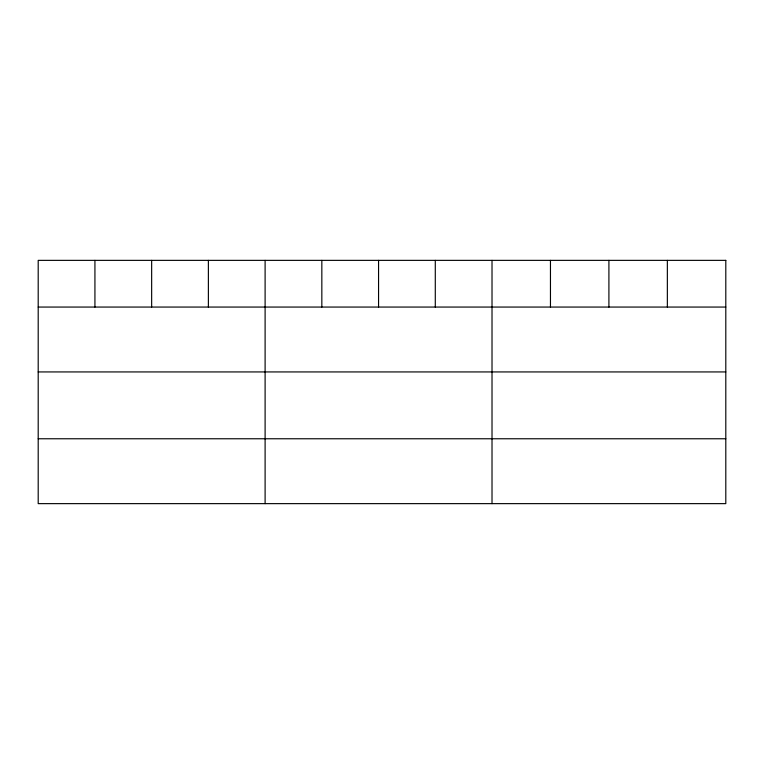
<?xml version="1.0" encoding="UTF-8"?>
<svg xmlns="http://www.w3.org/2000/svg" width="764" height="764" viewBox="0 0 764 764"><rect width="100%" height="100%" fill="white"/><g stroke="black" fill="none" stroke-linecap="round" stroke-linejoin="round"><path stroke-width="1.15" d="M38.2 307.061L725.8 307.061M38.2 371.934L725.8 371.934M38.2 438.765L725.8 438.765M667.354 260.362L667.354 307.061M608.908 260.362L608.908 307.061M550.462 260.362L550.462 307.061M492.016 260.362L492.016 503.638M435.289 260.362L435.289 307.061M378.562 260.362L378.562 307.061M321.835 260.362L321.835 307.061M265.108 260.362L265.108 503.638M208.381 260.362L208.381 307.061M151.654 260.362L151.654 307.061M94.927 260.362L94.927 307.061M725.8 260.362L38.2 260.362L38.2 503.638L725.8 503.638L725.8 260.362"/></g></svg>
